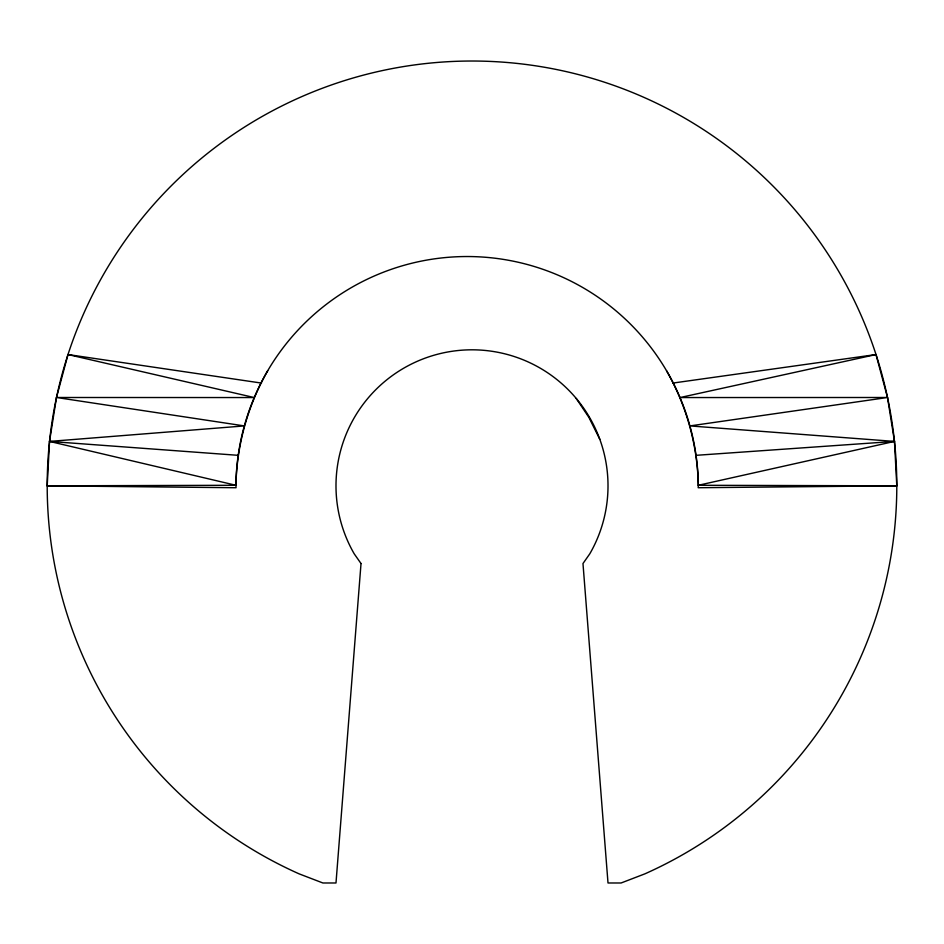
<?xml version="1.0" encoding="UTF-8"?>
<svg xmlns="http://www.w3.org/2000/svg" width="944" height="944" viewBox="0 0 944 944"><rect width="100%" height="100%" fill="white"/><g stroke="black" fill="none" stroke-linecap="round" stroke-linejoin="round"><path stroke-width="1.42" d="M267.718 370.721C247.741 405.542 236.755 445.143 235.929 485.287L236.059 487.729L47.2 485.818L49.525 441.414L56.487 397.495L67.992 354.543L261.5 383.087M666.535 370.721C686.512 405.542 697.498 445.143 698.312 485.287L698.182 487.729L896.8 485.818L894.475 441.414L887.513 397.495L876.008 354.543L672.742 383.087M47.2 485.818L235.929 485.287A231.209 231.209 0 0 1 467.127 256.532A231.209 231.209 0 0 1 698.312 485.287L894.475 441.414L689.911 425.921L887.513 397.495L680.022 397.554L876.008 354.543M235.929 485.287L49.525 441.414L244.331 425.921L56.487 397.495L254.231 397.554L67.992 354.543M696.047 455.327L894.475 441.414M698.312 485.287L896.8 485.818M49.525 441.414L238.195 455.327M576.182 398.403L588.914 417.425L599.806 439.302M361.021 563.533L335.993 882.982L322.895 882.982L299.213 873.896A424.8 424.8 0 0 1 137.258 224.283A424.8 424.8 0 0 1 806.742 224.283A424.8 424.8 0 0 1 644.787 873.896L621.105 882.982L608.007 882.982L582.979 563.533L589.788 553.821A136.007 136.007 0 0 0 472 349.811A136.007 136.007 0 0 0 354.212 553.821L361.021 563.533"/></g></svg>
